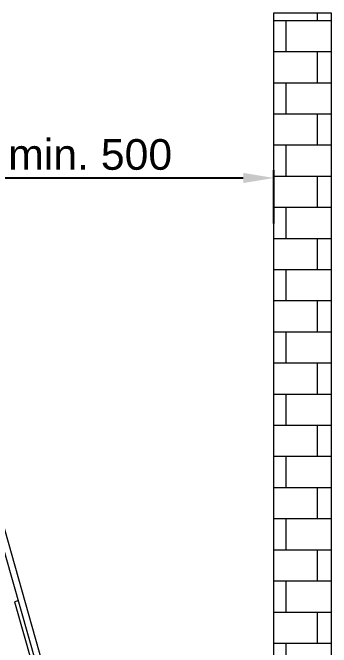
# Model space of a CAD drawing. Header units: millimetres. Extents: x -676 to 3203, y 230 to 2977.
# Drawn here: x 1024 to 1441, y 2149 to 2977 of the extents above; entities that cross this region are included whole.
import ezdxf

# ---------------------------------------------------------------- set-up
doc = ezdxf.new("R2010")
doc.units = ezdxf.units.MM
doc.layers.add('ZANO_R', color=7, linetype='Continuous', lineweight=0)
doc.layers.add('ZANO_W', color=1, linetype='Continuous', lineweight=0)
doc.styles.add('Arial', font='arial.ttf')
doc.styles.get("Standard").update_dxf_attribs({"font": 'ARIALUNI.TTF'})
doc.dimstyles.new('pl i ang', dxfattribs={"dimtxt": 50, "dimasz": 50, "dimexe": 1.25, "dimexo": 0.625, "dimgap": 10, "dimtad": 1, "dimtoh": 1, "dimtxsty": 'Standard', "dimcen": 2.5, "dimclrd": 1, "dimclre": 1, "dimclrt": 1, "dimadec": 0, "dimazin": 0, "dimtfac": 1, "dimtmove": 0, "dimatfit": 3, "dimfxl": 1, "dimarcsym": 1})

# ---------------------------------------------------------------- blocks, each defined once
blk = doc.blocks.new('*D498')
at = {"layer": 'ZANO_W', "color": 1, "lineweight": -2}
for p, q in [((885.38, 2701.46), (885.38, 2771.1)), ((1365.61, 2701.46), (1365.61, 2771.1)), ((925.38, 2761.1), (1325.61, 2761.1))]:
    blk.add_line(p, q, dxfattribs=at)
at = {"layer": 'ZANO_W', "color": 1}
for points in [[(925.38, 2767.76), (925.38, 2754.43), (885.38, 2761.1)], [(1325.61, 2754.43), (1325.61, 2767.76), (1365.61, 2761.1)]]:
    blk.add_solid(points, dxfattribs=at)
at = {"layer": 'ZANO_W', "color": 1, "insert": (1125.49, 2791.52), "char_height": 40, "attachment_point": 5, "style": 'Arial'}
blk.add_mtext('min. 500', dxfattribs=at)

msp = doc.modelspace()

# ---------------------------------------------------------------- hatches: boundary and pattern name
at = {"layer": 'ZANO_R'}
h = msp.add_hatch(dxfattribs=at)
h.set_pattern_fill('AR-B816', color=256, scale=0.2, style=0)
h.paths.add_polyline_path([(1440.61, 1976.82), (1440.61, 2976.82), (1365.61, 2976.82), (1365.61, 1976.82)], flags=0)

# ---------------------------------------------------------------- linework, layer by layer
for p, q in [((1365.61, 1976.82), (1365.61, 2976.82)), ((1365.61, 2976.82), (1440.61, 2976.82)), ((1440.61, 2976.82), (1440.61, 1976.82)), ((896.35, 2680.49), (1095.83, 1984.82)), ((904.04, 2682.7), (1104.15, 1984.82)), ((1026.63, 2207.99), (1081.76, 2015.74))]:
    msp.add_line(p, q, dxfattribs=at)
at = {"layer": 'ZANO_R', "color": 253}
msp.add_line((1031.44, 2209.37), (1026.63, 2207.99), dxfattribs=at)

# ---------------------------------------------------------------- dimensions: what is measured, and where the dimension line sits
at = {"layer": 'ZANO_W'}
dim = msp.add_linear_dim(base=(1365.61, 2761.1), p1=(885.38, 2691.46), p2=(1365.61, 2691.46), text='min. 500', dimstyle='pl i ang', override={"dimtxt": 40, "dimasz": 40, "dimexe": 10, "dimexo": 10, "dimtoh": 0, "dimdec": 0, "dimtxsty": 'Arial', "dimtdec": 0, "dimtmove": 1}, dxfattribs=at)
dim.commit()
dim.dimension.update_dxf_attribs({"geometry": '*D498', "text_midpoint": (1125.49, 2791.52)})

doc.saveas('drawing.dxf')
